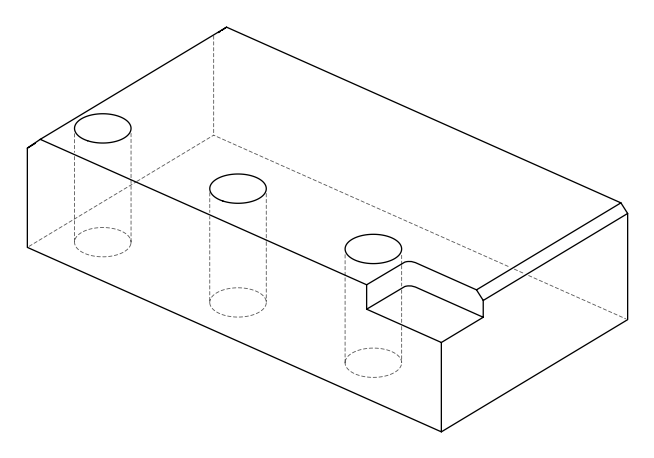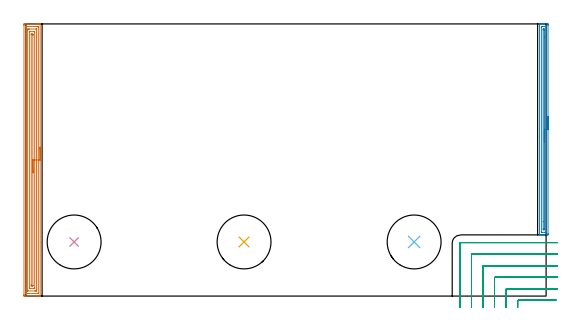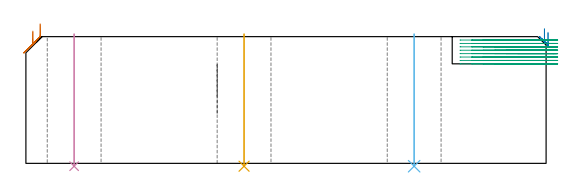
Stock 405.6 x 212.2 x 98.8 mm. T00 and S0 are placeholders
(PLAN: 6 operations, 2 tool changes, 23 min)
(1 AREA_MILL | FG_CHAMFER_SURFACE | UGT0205_001 | 8.72 min | 16842 mm3)
(2 AREA_MILL_1 | FG_CHAMFER_SURFACE_1 | UGT0205_001 | 4.12 min | 3675 mm3)
(3 MILL_CORNER_NOTCH_RECTANGULAR | CORNER_NOTCH_RECTANGULAR | NXT0201_011 | Follow Part, ap 3, ae 75% | 8.9 min | 73744 mm3)
(4 INDEXABLE_INSERT_DRILL_THROUGH_HOLE_FROM_SOLID | STEP1HOLE | NXT0302_036 | 0.41 min | 136816 mm3)
(5 INDEXABLE_INSERT_DRILL_THROUGH_HOLE_FROM_SOLID_1 | STEP1HOLE_1 | NXT0302_036 | 0.41 min | 136819 mm3)
(6 INDEXABLE_INSERT_DRILL_THROUGH_HOLE_FROM_SOLID_2 | STEP1HOLE_2 | NXT0302_036 | 0.41 min | 136823 mm3)
(TOOL UGT0205_001 | Chamfer Mill 20 x 3 x 45 deg. | D20 FL50 Z2)
(TOOL NXT0201_011 | ENDMILL 12mm [2P460-1200-NA 1630] | D12 FL38 Z6)
(TOOL NXT0302_036 | Index. Insert Drill 42mm [880-D4200L50-05] | D42 PA176 FL210 Z2)
(OP 1 AREA_MILL)
G17 G21 G94 G90
T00 M6
G54
G17 G0 G90 X11.1 Y116.1 S1061 M3
G43 Z108.8 H0
G94 G1 Y116.062 Z107.928 F250.
Y115.948 Z107.063
Y115.759 Z106.212
Y115.497 Z105.38
Y115.163 Z104.574
Y114.76 Z103.8
Y114.292 Z103.064
Y113.76 Z102.372
Y113.171 Z101.729
Y112.528 Z101.139
Y111.836 Z100.608
Y111.1 Z100.14
Y110.326 Z99.737
Y109.52 Z99.403
Y108.688 Z99.141
Y107.837 Z98.952
Y106.972 Z98.838
Y106.1 Z98.8
Y0.178
X11.097 Y0.01 Z98.788
X11.066 Y0.007 Z98.757
X10.675 Y0. Z98.375
X10.387 Z98.087
X9.68 Z97.375
X8.439 Z96.136
X7.018 Z94.714
X-0.967 Y0.001 Z86.73
X-1.198 Y0.003 Z86.5
X-1.492 Y0.008 Z86.206
X-1.495 Y0.094 Z86.203
X-1.499 Y0.625 Z86.201
X-1.5 Y1.162 Z86.2
Y211.218
X-1.499 Y211.575 Z86.201
X-1.494 Y212.106 Z86.203
X-1.492 Y212.192 Z86.206
X-0.967 Y212.2 Z86.73
X7.905 Z95.6
X9.326 Z97.023
X9.68 Z97.375
X10.387 Z98.087
X10.675 Z98.375
X11.066 Y212.193 Z98.757
X11.097 Y212.19 Z98.788
X11.1 Y212.022 Z98.8
Y106.1
X9.686 Z97.386
Y2.413
X9.68 Y2.01 Z97.38
X9.201 Y2.001 Z96.901
X0.807 Y2. Z88.507
X0.328 Y2.001 Z88.028
X-0.08 Y2.01 Z87.62
X-0.086 Y2.413 Z87.614
Y2.419
Y209.787
X-0.08 Y210.19 Z87.62
X0.399 Y210.199 Z88.099
X8.793 Y210.2 Z96.493
X9.272 Y210.199 Z96.972
X9.68 Y210.19 Z97.38
X9.686 Y209.787 Z97.386
Y106.1
X8.271 Z95.971
Y5.094
X8.27 Y4.727 Z95.97
X8.267 Y4.201 Z95.967
X8.265 Y4.025 Z95.965
X8.096 Y4.008 Z95.796
X7.905 Y4.004 Z95.605
X7.217 Y4. Z94.917
X7.018 Z94.718
X1.695 Y4.001 Z89.395
X1.496 Y4.005 Z89.196
X1.364 Y4.01 Z89.064
X1.334 Y4.016 Z89.034
X1.333 Y4.034 Z89.033
X1.331 Y4.078 Z89.031
X1.329 Y4.201 Z89.029
Y207.106
X1.33 Y207.473 Z89.03
X1.333 Y207.999 Z89.033
X1.335 Y208.175 Z89.035
X1.504 Y208.192 Z89.204
X1.695 Y208.196 Z89.395
X2.383 Y208.2 Z90.083
X2.582 Z90.282
X7.905 Y208.199 Z95.605
X8.104 Y208.195 Z95.804
X8.236 Y208.19 Z95.936
X8.265 Y208.184 Z95.965
X8.267 Y208.166 Z95.967
X8.269 Y208.122 Z95.969
X8.271 Y207.999 Z95.971
Y106.1
X6.857 Z94.557
Y6.151
X6.855 Y6.046 Z94.555
X6.853 Y6.017 Z94.553
X6.85 Y6.01 Z94.55
X6.842 Y6.006 Z94.542
X6.788 Y6.003 Z94.488
X6.569 Y6.001 Z94.269
X6.131 Y6. Z93.831
X3.469 Z91.169
X3.028 Y6.003 Z90.728
X2.813 Y6.007 Z90.513
X2.761 Y6.01 Z90.461
X2.749 Y6.017 Z90.449
X2.747 Y6.035 Z90.447
X2.745 Y6.104 Z90.445
X2.743 Y6.72 Z90.443
Y6.882
Y206.049
X2.745 Y206.154 Z90.445
X2.747 Y206.183 Z90.447
X2.75 Y206.19 Z90.45
X2.758 Y206.194 Z90.458
X2.812 Y206.197 Z90.512
X3.031 Y206.199 Z90.731
X3.469 Y206.2 Z91.169
X6.131 Z93.831
X6.572 Y206.197 Z94.272
X6.787 Y206.193 Z94.487
X6.839 Y206.19 Z94.539
X6.851 Y206.183 Z94.551
X6.853 Y206.165 Z94.553
X6.855 Y206.096 Z94.555
X6.857 Y205.48 Z94.557
Y205.318
Y106.1
X5.443 Z93.143
Y8.268
X5.441 Y8.134 Z93.141
X5.437 Y8.028 Z93.137
X5.435 Y8.008 Z93.135
X5.429 Y8.006 Z93.129
X5.41 Y8.003 Z93.11
X5.244 Y8.001 Z92.944
X5.021 Y8. Z92.721
X4.356 Y8.001 Z92.056
X4.261 Y8.002 Z91.961
X4.203 Y8.006 Z91.903
X4.173 Y8.01 Z91.873
X4.164 Y8.018 Z91.864
X4.162 Y8.067 Z91.862
X4.158 Y8.469 Z91.858
X4.157 Y8.67 Z91.857
Y8.871
Y203.932
X4.159 Y204.066 Z91.859
X4.163 Y204.172 Z91.863
X4.165 Y204.192 Z91.865
X4.171 Y204.194 Z91.871
X4.19 Y204.197 Z91.89
X4.356 Y204.199 Z92.056
X4.579 Y204.2 Z92.279
X5.244 Y204.199 Z92.944
X5.339 Y204.198 Z93.039
X5.397 Y204.194 Z93.097
X5.427 Y204.19 Z93.127
X5.436 Y204.181 Z93.136
X5.438 Y204.133 Z93.138
X5.442 Y203.731 Z93.142
X5.443 Y203.53 Z93.143
Y203.329
Y106.1
Y105.228 Z93.181
Y104.364 Z93.295
Y103.512 Z93.484
Y102.68 Z93.746
Y101.874 Z94.08
Y101.1 Z94.483
Y100.364 Z94.952
Y99.672 Z95.483
Y99.029 Z96.072
Y98.44 Z96.715
Y97.908 Z97.407
Y97.44 Z98.143
Y97.037 Z98.917
Y96.703 Z99.723
Y96.441 Z100.555
Y96.252 Z101.407
Y96.138 Z102.271
Y96.1 Z103.143
G0 Z108.8
M5
M2
(OP 2 AREA_MILL_1)
G17 G21 G94 G90
T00 M6
G54
G17 G0 G90 X407.1 Y139.95 S1061 M3
G43 Z108.8 H0
Z102.2
G94 G1 Y139.912 Z101.328 F250.
Y139.798 Z100.464
Y139.609 Z99.612
Y139.347 Z98.78
Y139.013 Z97.974
Y138.61 Z97.2
Y138.142 Z96.464
Y137.61 Z95.772
Y137.021 Z95.129
Y136.378 Z94.54
Y135.686 Z94.009
Y134.95 Z93.54
Y134.176 Z93.137
Y133.37 Z92.803
Y132.538 Z92.541
Y131.686 Z92.352
Y130.822 Z92.238
Y129.95 Z92.2
Y48.577
X407.098 Y48.304 Z92.202
X407.091 Y47.707 Z92.205
X407.081 Y47.704 Z92.216
X406.48 Y47.7 Z92.816
X406.191 Z93.105
X403.809 Z95.485
X403.222 Z96.075
X402.907 Z96.39
X402.328 Z96.968
X402.013 Z97.282
X400.937 Z98.362
X400.561 Z98.73
X400.52 Z98.77
X400.502 Y47.708 Z98.788
X400.5 Y47.857 Z98.8
Y212.043
X400.503 Y212.19 Z98.788
X400.558 Y212.193 Z98.733
X400.937 Y212.2 Z98.362
X401.383 Z97.916
X402.013 Z97.282
X403.222 Z96.075
X403.797 Z95.497
X406.48 Y212.199 Z92.816
X407.081 Y212.197 Z92.216
X407.091 Y212.193 Z92.205
X407.097 Y211.597 Z92.203
X407.1 Y210.978 Z92.2
Y129.95
X405.686 Z93.614
X405.685 Y49.99 Z93.615
X405.683 Y49.891 Z93.617
X405.677 Y49.71 Z93.623
X405.587 Y49.707 Z93.713
X405.082 Y49.701 Z94.218
X404.693 Y49.7 Z94.607
X402.402 Z96.898
X402.013 Y49.702 Z97.287
X401.958 Y49.705 Z97.342
X401.93 Y49.709 Z97.37
X401.921 Y49.793 Z97.379
X401.916 Y49.989 Z97.384
X401.914 Y50.088 Z97.386
Y50.187
X401.915 Y209.91 Z97.385
X401.917 Y210.009 Z97.383
X401.923 Y210.19 Z97.377
X402.013 Y210.193 Z97.287
X402.518 Y210.199 Z96.782
X402.907 Y210.2 Z96.393
X405.198 Z94.102
X405.587 Y210.198 Z93.713
X405.642 Y210.195 Z93.658
X405.67 Y210.191 Z93.63
X405.679 Y210.107 Z93.621
X405.684 Y209.911 Z93.616
X405.685 Y209.812 Z93.615
X405.686 Y209.713 Z93.614
Y129.95
X404.272 Z95.028
X404.271 Y52.295 Z95.029
X404.267 Y51.873 Z95.033
X404.265 Y51.757 Z95.035
X404.256 Y51.71 Z95.044
X404.146 Y51.705 Z95.154
X403.972 Y51.701 Z95.328
X403.8 Y51.703 Z95.5
X403.627 Y51.709 Z95.673
X403.335 Y51.725 Z95.965
X403.333 Y51.873 Z95.967
X403.329 Y52.343 Z95.971
X403.328 Y57.99 Z95.972
X403.329 Y207.605 Z95.971
X403.333 Y208.027 Z95.967
X403.335 Y208.143 Z95.965
X403.344 Y208.19 Z95.956
X403.454 Y208.195 Z95.846
X403.628 Y208.199 Z95.672
X403.8 Y208.197 Z95.5
X403.973 Y208.191 Z95.327
X404.265 Y208.175 Z95.035
X404.267 Y208.027 Z95.033
X404.271 Y207.557 Z95.029
Y201.869
X404.272 Y129.95 Z95.028
Y129.078 Z95.067
Y128.214 Z95.18
Y127.362 Z95.369
Y126.53 Z95.632
Y125.724 Z95.965
Y124.95 Z96.368
Y124.214 Z96.837
Y123.522 Z97.368
Y122.879 Z97.957
Y122.29 Z98.601
Y121.758 Z99.293
Y121.29 Z100.028
Y120.887 Z100.802
Y120.553 Z101.608
Y120.291 Z102.44
Y120.102 Z103.292
Y119.988 Z104.157
Y119.95 Z105.028
G0 Z108.8
M5
M2
(OP 3 MILL_CORNER_NOTCH_RECTANGULAR)
G17 G21 G94 G90
T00 M6
G54
G17 G0 G90 X413.611 Y-3.3 S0 M3
G43 Z108.8 H1
Z96.15
G94 G1 X410.611 F250.
X383.996 F500.
G3 X383.4 Y-3.896 R0.6
G1 Y-6.
Y-9. F250.
G0 Z108.8
X414.6 Y5.7
Z96.15
G1 X411.6
X374.996 F500.
G3 X374.4 Y5.104 R0.6
G1 Y-6.
Y-9. F250.
G0 Z108.8
X414.6 Y14.7
Z96.15
G1 X411.6
X365.996 F500.
G3 X365.4 Y14.104 R0.6
G1 Y-6.
Y-9. F250.
G0 Z108.8
X414.6 Y23.7
Z96.15
G1 X411.6
X356.996 F500.
G3 X356.4 Y23.104 R0.6
G1 Y-6.
Y-9. F250.
G0 Z108.8
X414.6 Y32.7
Z96.15
G1 X411.6
X347.996 F500.
G3 X347.4 Y32.104 R0.6
G1 Y-6.
Y-9. F250.
G0 Z108.8
X414.6 Y41.7
Z96.15
G1 X411.6
X338.996 F500.
G3 X338.4 Y41.104 R0.6
G1 Y-6.
Y-9. F250.
G0 Z108.8
X413.611 Y-3.3
Z93.5
G1 X410.611
X383.996 F500.
G3 X383.4 Y-3.896 R0.6
G1 Y-6.
Y-9. F250.
G0 Z108.8
X414.6 Y5.7
Z93.5
G1 X411.6
X374.996 F500.
G3 X374.4 Y5.104 R0.6
G1 Y-6.
Y-9. F250.
G0 Z108.8
X414.6 Y14.7
Z93.5
G1 X411.6
X365.996 F500.
G3 X365.4 Y14.104 R0.6
G1 Y-6.
Y-9. F250.
G0 Z108.8
X414.6 Y23.7
Z93.5
G1 X411.6
X356.996 F500.
G3 X356.4 Y23.104 R0.6
G1 Y-6.
Y-9. F250.
G0 Z108.8
X414.6 Y32.7
Z93.5
G1 X411.6
X347.996 F500.
G3 X347.4 Y32.104 R0.6
G1 Y-6.
Y-9. F250.
G0 Z108.8
X414.6 Y41.7
Z93.5
G1 X411.6
X338.996 F500.
G3 X338.4 Y41.104 R0.6
G1 Y-6.
Y-9. F250.
G0 Z108.8
X413.611 Y-3.3
Z90.85
G1 X410.611
X383.996 F500.
G3 X383.4 Y-3.896 R0.6
G1 Y-6.
Y-9. F250.
G0 Z108.8
X414.6 Y5.7
Z90.85
G1 X411.6
X374.996 F500.
G3 X374.4 Y5.104 R0.6
G1 Y-6.
Y-9. F250.
G0 Z108.8
X414.6 Y14.7
Z90.85
G1 X411.6
X365.996 F500.
G3 X365.4 Y14.104 R0.6
G1 Y-6.
Y-9. F250.
G0 Z108.8
X414.6 Y23.7
Z90.85
G1 X411.6
X356.996 F500.
G3 X356.4 Y23.104 R0.6
G1 Y-6.
Y-9. F250.
G0 Z108.8
X414.6 Y32.7
Z90.85
G1 X411.6
X347.996 F500.
G3 X347.4 Y32.104 R0.6
G1 Y-6.
Y-9. F250.
G0 Z108.8
X414.6 Y41.7
Z90.85
G1 X411.6
X338.996 F500.
G3 X338.4 Y41.104 R0.6
G1 Y-6.
Y-9. F250.
G0 Z108.8
X413.611 Y-3.3
Z88.2
G1 X410.611
X383.996 F500.
G3 X383.4 Y-3.896 R0.6
G1 Y-6.
Y-9. F250.
G0 Z108.8
X414.6 Y5.7
Z88.2
G1 X411.6
X374.996 F500.
G3 X374.4 Y5.104 R0.6
G1 Y-6.
Y-9. F250.
G0 Z108.8
X414.6 Y14.7
Z88.2
G1 X411.6
X365.996 F500.
G3 X365.4 Y14.104 R0.6
G1 Y-6.
Y-9. F250.
G0 Z108.8
X414.6 Y23.7
Z88.2
G1 X411.6
X356.996 F500.
G3 X356.4 Y23.104 R0.6
G1 Y-6.
Y-9. F250.
G0 Z108.8
X414.6 Y32.7
Z88.2
G1 X411.6
X347.996 F500.
G3 X347.4 Y32.104 R0.6
G1 Y-6.
Y-9. F250.
G0 Z108.8
X414.6 Y41.7
Z88.2
G1 X411.6
X338.996 F500.
G3 X338.4 Y41.104 R0.6
G1 Y-6.
Y-9. F250.
G0 Z108.8
X413.611 Y-3.3
Z85.55
G1 X410.611
X383.996 F500.
G3 X383.4 Y-3.896 R0.6
G1 Y-6.
Y-9. F250.
G0 Z108.8
X414.6 Y5.7
Z85.55
G1 X411.6
X374.996 F500.
G3 X374.4 Y5.104 R0.6
G1 Y-6.
Y-9. F250.
G0 Z108.8
X414.6 Y14.7
Z85.55
G1 X411.6
X365.996 F500.
G3 X365.4 Y14.104 R0.6
G1 Y-6.
Y-9. F250.
G0 Z108.8
X414.6 Y23.7
Z85.55
G1 X411.6
X356.996 F500.
G3 X356.4 Y23.104 R0.6
G1 Y-6.
Y-9. F250.
G0 Z108.8
X414.6 Y32.7
Z85.55
G1 X411.6
X347.996 F500.
G3 X347.4 Y32.104 R0.6
G1 Y-6.
Y-9. F250.
G0 Z108.8
X414.6 Y41.7
Z85.55
G1 X411.6
X338.996 F500.
G3 X338.4 Y41.104 R0.6
G1 Y-6.
Y-9. F250.
G0 Z108.8
X413.611 Y-3.3
Z82.9
G1 X410.611
X383.996 F500.
G3 X383.4 Y-3.896 R0.6
G1 Y-6.
Y-9. F250.
G0 Z108.8
X414.6 Y5.7
Z82.9
G1 X411.6
X374.996 F500.
G3 X374.4 Y5.104 R0.6
G1 Y-6.
Y-9. F250.
G0 Z108.8
X414.6 Y14.7
Z82.9
G1 X411.6
X365.996 F500.
G3 X365.4 Y14.104 R0.6
G1 Y-6.
Y-9. F250.
G0 Z108.8
X414.6 Y23.7
Z82.9
G1 X411.6
X356.996 F500.
G3 X356.4 Y23.104 R0.6
G1 Y-6.
Y-9. F250.
G0 Z108.8
X414.6 Y32.7
Z82.9
G1 X411.6
X347.996 F500.
G3 X347.4 Y32.104 R0.6
G1 Y-6.
Y-9. F250.
G0 Z108.8
X414.6 Y41.7
Z82.9
G1 X411.6
X338.996 F500.
G3 X338.4 Y41.104 R0.6
G1 Y-6.
Y-9. F250.
G0 Z108.8
X413.611 Y-3.3
Z80.25
G1 X410.611
X383.996 F500.
G3 X383.4 Y-3.896 R0.6
G1 Y-6.
Y-9. F250.
G0 Z108.8
X414.6 Y5.7
Z80.25
G1 X411.6
X374.996 F500.
G3 X374.4 Y5.104 R0.6
G1 Y-6.
Y-9. F250.
G0 Z108.8
X414.6 Y14.7
Z80.25
G1 X411.6
X365.996 F500.
G3 X365.4 Y14.104 R0.6
G1 Y-6.
Y-9. F250.
G0 Z108.8
X414.6 Y23.7
Z80.25
G1 X411.6
X356.996 F500.
G3 X356.4 Y23.104 R0.6
G1 Y-6.
Y-9. F250.
G0 Z108.8
X414.6 Y32.7
Z80.25
G1 X411.6
X347.996 F500.
G3 X347.4 Y32.104 R0.6
G1 Y-6.
Y-9. F250.
G0 Z108.8
X414.6 Y41.7
Z80.25
G1 X411.6
X338.996 F500.
G3 X338.4 Y41.104 R0.6
G1 Y-6.
Y-9. F250.
G0 Z108.8
X413.611 Y-3.3
Z77.6
G1 X410.611
X383.996 F500.
G3 X383.4 Y-3.896 R0.6
G1 Y-6.
Y-9. F250.
G0 Z108.8
X414.6 Y5.7
Z77.6
G1 X411.6
X374.996 F500.
G3 X374.4 Y5.104 R0.6
G1 Y-6.
Y-9. F250.
G0 Z108.8
X414.6 Y14.7
Z77.6
G1 X411.6
X365.996 F500.
G3 X365.4 Y14.104 R0.6
G1 Y-6.
Y-9. F250.
G0 Z108.8
X414.6 Y23.7
Z77.6
G1 X411.6
X356.996 F500.
G3 X356.4 Y23.104 R0.6
G1 Y-6.
Y-9. F250.
G0 Z108.8
X414.6 Y32.7
Z77.6
G1 X411.6
X347.996 F500.
G3 X347.4 Y32.104 R0.6
G1 Y-6.
Y-9. F250.
G0 Z108.8
X414.6 Y41.7
Z77.6
G1 X411.6
X338.996 F500.
G3 X338.4 Y41.104 R0.6
G1 Y-6.
Y-9. F250.
G0 Z108.8
M5
M2
(OP 4 INDEXABLE_INSERT_DRILL_THROUGH_HOLE_FROM_SOLID)
G17 G21 G94 G90
T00 M6
G54
G17 G0 G90 X37.6 Y42.2 S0 M3
G43 Z108.8 H1
G94 G81 G98 Z-2.233 F250. R100.8
G80
M5
M2
(OP 5 INDEXABLE_INSERT_DRILL_THROUGH_HOLE_FROM_SOLID_1)
G17 G21 G94 G90
T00 M6
G54
G17 G0 G90 X170.1 Y42.2 S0 M3
G43 Z108.8 H1
G94 G81 G98 Z-2.233 F250. R100.8
G80
M5
M2
(OP 6 INDEXABLE_INSERT_DRILL_THROUGH_HOLE_FROM_SOLID_2)
G17 G21 G94 G90
T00 M6
G54
G17 G0 G90 X302.7 Y42.2 S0 M3
G43 Z108.8 H1
G94 G81 G98 Z-2.233 F250. R100.8
G80
M5
M2
